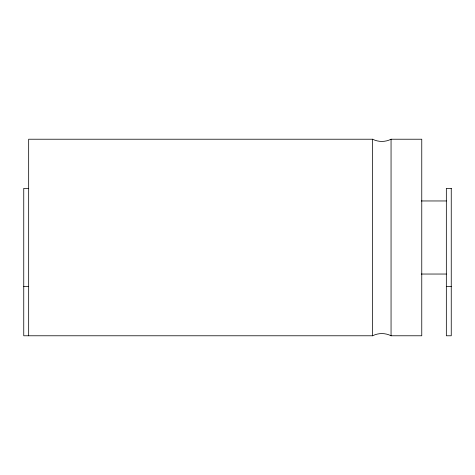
<?xml version="1.0" encoding="UTF-8"?>
<svg xmlns="http://www.w3.org/2000/svg" width="475" height="475" viewBox="0 0 475 475"><rect width="100%" height="100%" fill="white"/><g stroke="black" fill="none" stroke-linecap="round" stroke-linejoin="round"><path stroke-width="0.71" d="M28.666 188.361L23.75 188.361L23.75 335.777L372.632 335.777C378.314 332.85 385.367 332.85 391.056 335.777L421.764 335.777L421.764 139.222L391.056 139.222C385.367 142.15 378.314 142.15 372.632 139.222L28.666 139.222L28.666 335.777M421.277 200.961L446.334 200.961M421.277 274.039L446.334 274.039M23.75 286.639L28.666 286.639M446.334 286.639L451.25 286.639M391.056 139.222L391.056 335.777M372.632 139.222L372.632 335.777M451.25 188.361L446.334 188.361L446.334 335.777L451.25 335.777L451.25 188.361"/></g></svg>
